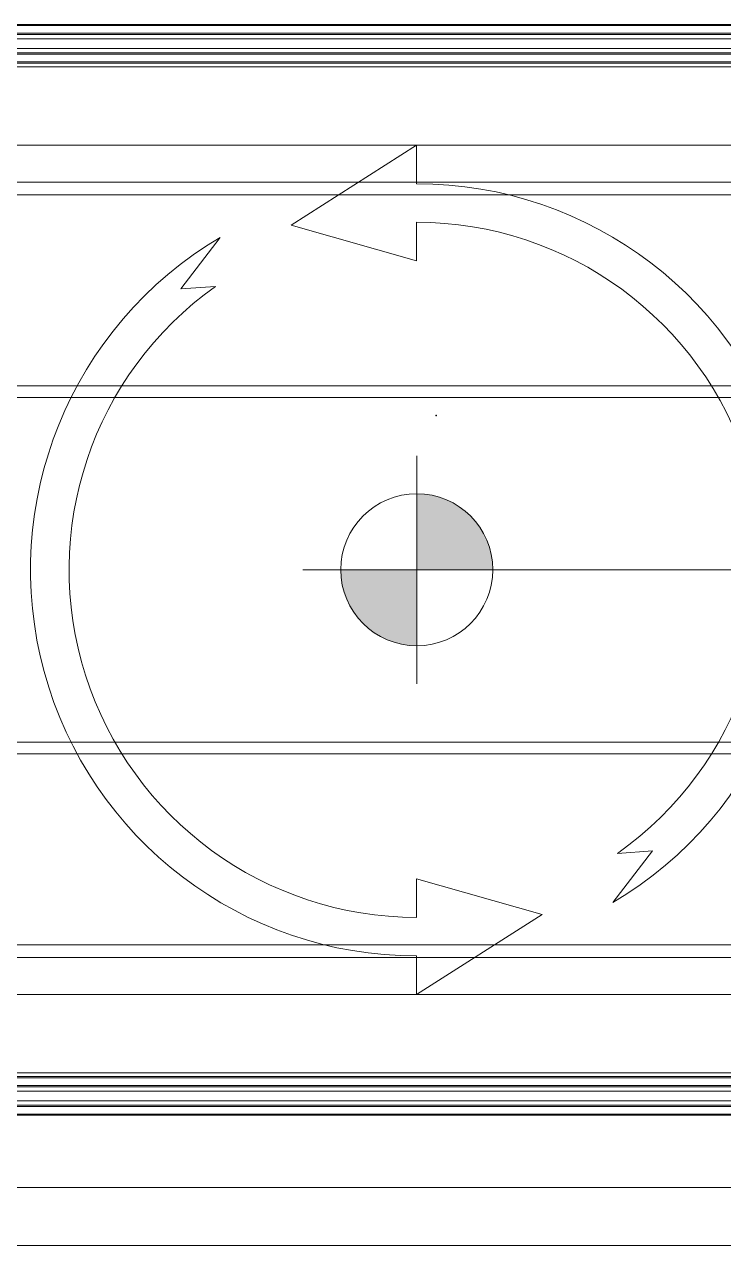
# Model space of a CAD drawing. Header units: inches. Extents: x 2378 to 8138, y 788 to 3743.
# Drawn here: x 4797.6 to 4978.7, y 1390.6 to 1706.9 of the extents above; entities that cross this region are included whole.
import ezdxf

# ---------------------------------------------------------------- set-up
doc = ezdxf.new("R2010")
doc.units = ezdxf.units.IN
doc.header["$MEASUREMENT"] = 0
doc.set_wipeout_variables(frame=1)
doc.linetypes.add('PHANTOM', pattern=[12.7, 6.35, -1.27, 1.27, -1.27, 1.27, -1.27])
doc.layers.add('PK24E', color=7, linetype='Continuous')
for name, color, linetype, true_color in [('PK24E-COMP-PALLET', 132, 'Continuous', 0x00b7c8), ('PK24E-HELPER', 253, 'PHANTOM', 0xa1a1a1), ('PK24E-SYS-LIFT', 31, 'Continuous', 0xffcc5a), ('PK24E-SYS-SHELF', 31, 'Continuous', 0xffcc5a)]:
    doc.layers.add(name, color=color, linetype=linetype, true_color=true_color)
doc.layers.add('PK24E-TTARROW', color=20, linetype='Continuous', lineweight=20, true_color=0xf54b32)

# ---------------------------------------------------------------- blocks, each defined once
blk = doc.blocks.new('ELIFTTT-CHASIS--TOP-COMP-PKE24')
at = {"layer": 'PK24E-HELPER'}
blk.add_point((0, -167.5), dxfattribs=at)
at = {"layer": 'PK24E-SYS-LIFT', "lineweight": 5}
for p, q in [((-68.85, 84.5), (-161.2, 84.5)), ((249.75, 84.5), (68.85, 84.5)), ((-249.75, 72.5), (-81.39, 72.5)), ((-81.39, -72.5), (-249.75, -72.5)), ((-141.25, -84.5), (-68.85, -84.5)), ((68.85, -84.5), (171.2, -84.5))]:
    blk.add_line(p, q, dxfattribs=at)
for radius in [109, 60]:
    blk.add_circle((0, 0), radius, dxfattribs=at)
blk = doc.blocks.new('ELIFTTT-TT--TOP-COMP-PKE24')
at = {"layer": 'PK24E-SYS-LIFT', "lineweight": 5}
for p, q in [((-18.75, 89.5), (-18.75, 84.5)), ((-11.25, 89.5), (-18.75, 89.5)), ((-11.25, 84.5), (-11.25, 89.5)), ((-3.6, 89.5), (-3.6, 84.5)), ((-3.6, 89.5), (-3.58, 89.5)), ((-3.58, 89.5), (-3.58, 84.5)), ((-0.17, 89.5), (-3.58, 89.5)), ((-0.17, 84.5), (-0.17, 89.5)), ((-0.17, 89.5), (0.17, 89.5)), ((0.17, 89.5), (0.17, 84.5)), ((3.58, 89.5), (0.17, 89.5)), ((3.58, 84.5), (3.58, 89.5)), ((3.58, 89.5), (3.6, 89.5)), ((3.6, 84.5), (3.6, 89.5)), ((11.25, 89.5), (11.25, 84.5)), ((18.75, 89.5), (11.25, 89.5)), ((18.75, 84.5), (18.75, 89.5)), ((230.5, 84.5), (-230.5, 84.5)), ((-87.6, 74.5), (-220.5, 74.5)), ((-87.6, -74.5), (-87.6, 74.5)), ((77.6, 74.5), (-77.6, 74.5)), ((-77.6, 74.5), (-77.6, -74.5)), ((77.6, -74.5), (77.6, 74.5)), ((-87.6, 2.25), (-220, 2.25)), ((-59.96, 2.25), (-77.6, 2.25)), ((77.6, 2.25), (59.96, 2.25)), ((-220, -2.25), (-87.6, -2.25)), ((-77.6, -2.25), (-59.96, -2.25)), ((59.96, -2.25), (77.6, -2.25)), ((-220.5, -74.5), (-87.6, -74.5)), ((-77.6, -74.5), (77.6, -74.5)), ((230.5, -84.5), (-230.5, -84.5)), ((-18.75, -84.5), (-18.75, -89.5)), ((-11.25, -89.5), (-11.25, -84.5)), ((-3.6, -84.5), (-3.6, -89.5)), ((-3.58, -84.5), (-3.58, -89.5)), ((-0.17, -89.5), (-0.17, -84.5)), ((0.17, -84.5), (0.17, -89.5)), ((3.58, -89.5), (3.58, -84.5)), ((3.6, -89.5), (3.6, -84.5)), ((11.25, -84.5), (11.25, -89.5)), ((18.75, -89.5), (18.75, -84.5)), ((-11.25, -89.5), (-18.75, -89.5)), ((-3.58, -89.5), (-3.6, -89.5)), ((-0.17, -89.5), (-3.58, -89.5)), ((0.17, -89.5), (-0.17, -89.5)), ((3.58, -89.5), (0.17, -89.5)), ((3.6, -89.5), (3.58, -89.5)), ((18.75, -89.5), (11.25, -89.5))]:
    blk.add_line(p, q, dxfattribs=at)
for radius, start, end in [(109, 50.8258, 129.1742), (109, 143.482, 178.8172), (60, 2.1491, 177.8509), (109, 181.1828, 216.518), (60, 182.1491, 270), (60, 270, 357.8509), (109, 230.8258, 309.1742)]:
    blk.add_arc((0, 0), radius, start, end, dxfattribs=at)
blk = doc.blocks.new('*U38')
at = {"lineweight": 5}
blk.add_wipeout([(-262.27, 110), (262.27, 110), (267.5, 96.99), (267.5, -96.99), (262.27, -110), (-262.27, -110), (-267.5, -96.99), (-267.5, 96.99)], dxfattribs=at)
at = {"layer": 'PK24E-COMP-PALLET', "lineweight": 5}
for p, q in [((262.27, 110), (-262.27, 110)), ((249.45, 100.42), (-249.45, 100.42)), ((249.45, 97.11), (-249.45, 97.11)), ((249.45, 47.67), (-249.45, 47.67)), ((249.45, 44.65), (-249.45, 44.65)), ((249.45, -44.65), (-249.45, -44.65)), ((249.45, -47.67), (-249.45, -47.67)), ((249.45, -97.11), (-249.45, -97.11)), ((249.45, -100.42), (-249.45, -100.42)), ((262.27, -110), (-262.27, -110))]:
    blk.add_line(p, q, dxfattribs=at)
at = {"layer": 'PK24E-HELPER', "lineweight": 5}
blk.add_point((0, 0), dxfattribs=at)
blk = doc.blocks.new('TTARROW---TOP-DECOR-PK24')
at = {"layer": 'PK24E-TTARROW', "lineweight": 5}
for points in [[(0, 90), (0, 80), (-32.49, 89.27), (0, 110), (0, 100, -0.763437), (50.85, -86.11), (61.06, -72.77), (52.06, -73.42, 0.73095)], [(0, -90), (0, -80), (32.49, -89.27), (0, -110), (0, -100, -0.763437), (-50.85, 86.11), (-61.06, 72.77), (-52.06, 73.42, 0.73095)]]:
    blk.add_lwpolyline(points, format="xyb", close=True, dxfattribs=at)
blk = doc.blocks.new('ELIFT-DU--TOP-COMP-PKE24')
at = {"layer": 'PK24E-HELPER', "lineweight": 5}
blk.add_point((0, 0), dxfattribs=at)
at = {"layer": 'PK24E-SYS-LIFT', "linetype": 'Continuous', "lineweight": 5}
for p, q in [((-258.37, 141.25), (279.63, 141.25)), ((-258.37, 140.95), (279.63, 140.95)), ((-270.56, 138.95), (294.94, 138.95)), ((-270.56, 138.62), (294.94, 138.62)), ((-270.56, 137.52), (294.94, 137.52)), ((-270.56, 134.98), (294.94, 134.98)), ((-270.56, 133.88), (294.94, 133.88)), ((-270.56, 133.55), (294.94, 133.55)), ((279.63, 131.55), (-258.37, 131.55)), ((279.63, 131.25), (-258.37, 131.25)), ((-245.37, 130.25), (266.63, 130.25)), ((279.63, -131.25), (-258.37, -131.25)), ((279.63, -131.55), (-258.37, -131.55)), ((-245.37, -130.25), (266.63, -130.25)), ((-270.56, -133.55), (294.94, -133.55)), ((-270.56, -133.88), (294.94, -133.88)), ((-270.56, -134.98), (294.94, -134.98)), ((-270.56, -137.52), (294.94, -137.52)), ((-270.56, -138.62), (294.94, -138.62)), ((-270.56, -138.95), (294.94, -138.95)), ((-258.37, -140.95), (279.63, -140.95)), ((-258.37, -141.25), (279.63, -141.25))]:
    blk.add_line(p, q, dxfattribs=at)
at = {"lineweight": 5}
blk.add_wipeout([(-285.75, -175), (-285.75, -160), (307, -160), (307, -175)], dxfattribs=at)
at = {"layer": 'PK24E-SYS-LIFT', "linetype": 'Continuous', "lineweight": 5}
for p, q in [((307, -160), (-285.75, -160)), ((-285.75, -175), (307, -175))]:
    blk.add_line(p, q, dxfattribs=at)
blk = doc.blocks.new('*U39')
for name in ['ELIFTTT-CHASIS--TOP-COMP-PKE24', 'ELIFTTT-TT--TOP-COMP-PKE24']:
    blk.add_blockref(name, (0, 0))
at = {"layer": 'PK24E-SYS-SHELF'}
blk.add_blockref('*U38', (0, 0), dxfattribs=at)
blk.add_blockref('TTARROW---TOP-DECOR-PK24', (0, 0))
blk.add_blockref('ELIFT-DU--TOP-COMP-PKE24', (0, 0))
blk = doc.blocks.new('*U42')
at = {"layer": 'PK24E-HELPER'}
blk.add_point((0, -230), dxfattribs=at)
blk = doc.blocks.new('LAYOUT----DATA-PK24')
at = {"layer": 'PK24E', "lineweight": 5}
h = blk.add_hatch(color=4, dxfattribs=at)
h.dxf.hatch_style = 1
h.paths.add_polyline_path([(-20, 0, 0.414214), (0, -20), (0, 0)])
h.paths.add_polyline_path([(0, 0), (20, 0, 0.414214), (0, 20)])
at = {"layer": 'PK24E', "color": 4, "lineweight": 5}
for p, q in [((0, 30), (0, -30)), ((0, -20), (0, 20)), ((-30, 0), (220, 0))]:
    blk.add_line(p, q, dxfattribs=at)
blk.add_circle((0, 0), 20, dxfattribs=at)

msp = doc.modelspace()

# ---------------------------------------------------------------- block references
at = {"layer": 'PK24E', "lineweight": 5}
msp.add_blockref('*U39', (4899.17, 1565.63), dxfattribs=at)

# ---------------------------------------------------------------- next in the draw order: block references
at = {"xscale": 0.984251968503937, "yscale": 0.984251968503937, "zscale": 0.984251968503937}
msp.add_blockref('LAYOUT----DATA-PK24', (4899.21, 1565.66), dxfattribs=at)
at = {"layer": 'PK24E', "lineweight": 5}
msp.add_blockref('*U42', (4904.19, 1835.63), dxfattribs=at)

doc.saveas('drawing.dxf')
